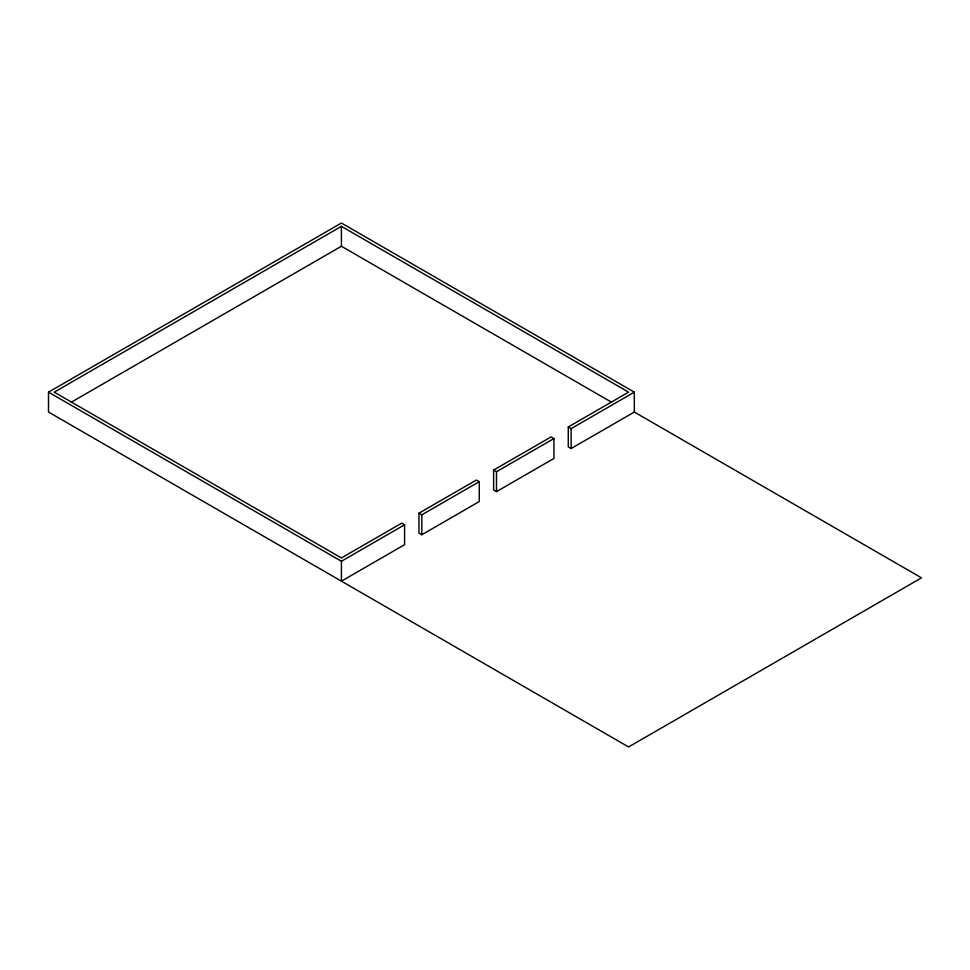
<?xml version="1.0" encoding="UTF-8"?>
<svg xmlns="http://www.w3.org/2000/svg" width="970" height="970" viewBox="0 0 970 970"><rect width="100%" height="100%" fill="white"/><g stroke="black" fill="none" stroke-linecap="round" stroke-linejoin="round"><path stroke-width="1.45" d="M48.5 392.159L341.416 223.039L634.331 392.159L634.331 412.044L921.5 577.841L628.584 746.961L48.5 412.044L48.5 392.159L341.416 561.266L404.587 524.794L404.587 544.691L341.416 581.163L341.416 561.266M634.331 412.044L571.148 448.528L568.274 446.867L568.274 426.97L628.584 392.159L341.416 226.362L54.247 392.159L341.416 557.956L401.725 523.133L404.587 524.794M71.295 402.211L341.416 246.259L611.536 402.211M418.955 513.191L476.379 480.029L479.253 481.69L479.253 501.575L421.817 534.737L418.955 533.076L418.955 513.191L421.817 514.84L479.253 481.69M493.621 470.074L551.045 436.924L553.918 438.573L553.918 458.47L496.482 491.632L493.621 489.971L493.621 470.074L496.482 471.735L553.918 438.573M568.274 426.97L571.148 428.631L634.331 392.159M571.148 428.631L571.148 448.528M496.482 471.735L496.482 491.632M421.817 514.84L421.817 534.737M341.416 226.362L341.416 246.259"/></g></svg>
